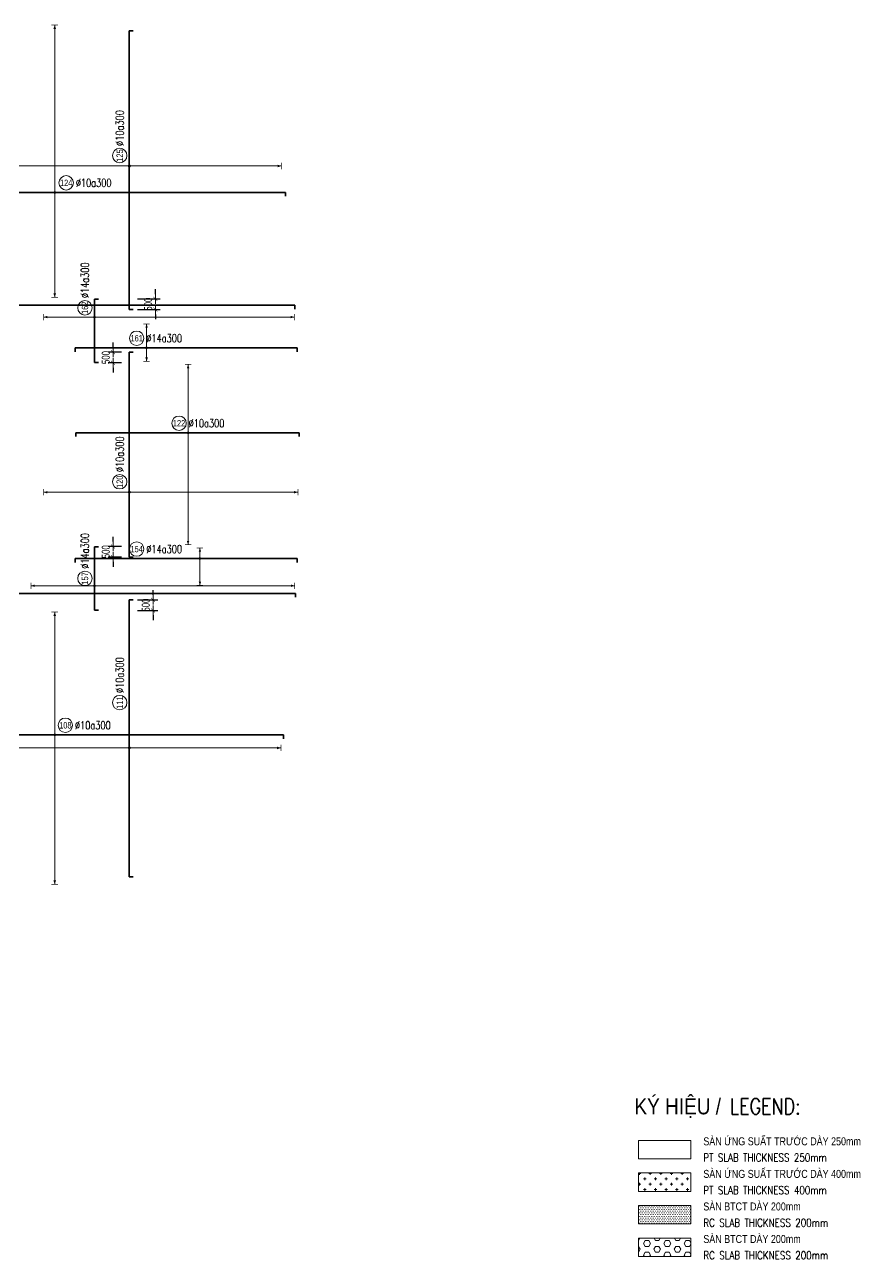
# Model space of a CAD drawing. Header units: millimetres. Extents: x -179076 to 493302, y -18667 to 80932.
# Drawn here: x 201836 to 241002, y 20291 to 78148 of the extents above; entities that cross this region are included whole.
import ezdxf
from ezdxf.enums import TextEntityAlignment as Align

# ---------------------------------------------------------------- set-up
doc = ezdxf.new("R2010")
doc.units = ezdxf.units.MM
doc.layers.get('0').update_dxf_attribs({"lineweight": 20})
doc.layers.get('Defpoints').update_dxf_attribs({"color": 151, "lineweight": 9})
for name, color, linetype, lineweight in [('$0$NDC_S_HATCH MATERIAL', 8, 'Continuous', 13), ('NDC_S_CONTINUOUS', 3, 'Continuous', 20), ('NDC_S_DIM', 1, 'Continuous', 15), ('NDC_S_ENG TEXT', 2, 'Continuous', 20), ('NDC_S_HATCH MATERIAL', 8, 'Continuous', 13), ('NDC_S_REBAR', 4, 'Continuous', 35), ('NDC_S_VN TEXT', 7, 'Continuous', 20)]:
    doc.layers.add(name, color=color, linetype=linetype, lineweight=lineweight)
doc.styles.add('ARIAL', font='arial.ttf', dxfattribs={"width": 0.8})
doc.styles.add('NDC_DIM', font='', dxfattribs={"width": 0.75})
doc.styles.add('NDC_EN TXT', font='romans.shx', dxfattribs={"width": 0.8})
doc.styles.add('NDC_VIE TXT', font='arial.ttf', dxfattribs={"width": 0.8})
doc.styles.get('NDC_DIM').set_extended_font_data('Dotum')
doc.dimstyles.new('NDC_dim_150', dxfattribs={"dimscale": 150, "dimtxt": 2.5, "dimasz": 1.5, "dimexe": 1.5, "dimexo": 2.5, "dimgap": 1, "dimtad": 1, "dimdec": 0, "dimzin": 0, "dimdsep": 46, "dimtxsty": 'NDC_DIM', "dimblk": 'DIMMARK', "dimcen": 0.09, "dimdle": 1.2, "dimclrd": 1, "dimclre": 1, "dimclrt": 3, "dimadec": 0, "dimazin": 0, "dimtfac": 1, "dimtdec": 0, "dimtix": 1, "dimtofl": 0, "dimtmove": 0, "dimatfit": 3, "dimfxl": 8, "dimfxlon": 1, "dimtolj": 1, "dimtzin": 0, "dimarcsym": 0})

# ---------------------------------------------------------------- blocks, each defined once
blk = doc.blocks.new('DIMMARK')
at = {"layer": 'NDC_S_DIM', "color": 1}
blk.add_line((-1.5, 0), (1, 0), dxfattribs=at)
at = {"layer": 'NDC_S_DIM', "color": 2, "const_width": 0.1}
blk.add_lwpolyline([(-0.42, -0.42), (0.42, 0.42)], dxfattribs=at)
blk = doc.blocks.new('*D563')
at = {"layer": 'Defpoints', "color": 0, "transparency": 16777216}
for p in [(206741, 65299), (206741, 64799), (207961, 64799)]:
    blk.add_point(p, dxfattribs=at)
at = {"layer": 'NDC_S_DIM', "color": 1, "lineweight": -2, "transparency": 16777216}
for p, q in [((207961, 65524), (207961, 65749)), ((207116, 65299), (208186, 65299)), ((207116, 64799), (208186, 64799)), ((207961, 64574), (207961, 64349))]:
    blk.add_line(p, q, dxfattribs=at)
at = {"layer": 'NDC_S_DIM', "color": 1, "lineweight": -2, "transparency": 16777216, "xscale": 225, "yscale": 225, "zscale": 225}
for p, rotation in [((207961, 65299), 270), ((207961, 64799), 90)]:
    blk.add_blockref('DIMMARK', p, dxfattribs=dict(at, rotation=rotation))
at = {"layer": 'NDC_S_DIM', "color": 3, "transparency": 16777216, "insert": (207623, 65049), "char_height": 375, "attachment_point": 5, "rotation": 90, "style": 'NDC_DIM'}
blk.add_mtext('\\A1;500', dxfattribs=at)
blk = doc.blocks.new('*D564')
at = {"layer": 'Defpoints', "color": 0, "transparency": 16777216}
for p in [(206741, 62799), (205976, 62299), (206741, 62299)]:
    blk.add_point(p, dxfattribs=at)
at = {"layer": 'NDC_S_DIM', "color": 1, "lineweight": -2, "transparency": 16777216}
for p, q in [((205976, 63024), (205976, 63249)), ((206366, 62799), (205751, 62799)), ((206366, 62299), (205751, 62299)), ((205976, 62074), (205976, 61849))]:
    blk.add_line(p, q, dxfattribs=at)
at = {"layer": 'NDC_S_DIM', "color": 1, "lineweight": -2, "transparency": 16777216, "xscale": 225, "yscale": 225, "zscale": 225}
for p, rotation in [((205976, 62799), 270), ((205976, 62299), 90)]:
    blk.add_blockref('DIMMARK', p, dxfattribs=dict(at, rotation=rotation))
at = {"layer": 'NDC_S_DIM', "color": 3, "transparency": 16777216, "insert": (205638, 62549), "char_height": 375, "attachment_point": 5, "rotation": 90, "style": 'NDC_DIM'}
blk.add_mtext('\\A1;500', dxfattribs=at)
blk = doc.blocks.new('*D565')
at = {"layer": 'Defpoints', "color": 0, "transparency": 16777216}
for p in [(205976, 53699), (206741, 53699), (206741, 53199)]:
    blk.add_point(p, dxfattribs=at)
at = {"layer": 'NDC_S_DIM', "color": 1, "lineweight": -2, "transparency": 16777216}
for p, q in [((205976, 53924), (205976, 54149)), ((206366, 53699), (205751, 53699)), ((206366, 53199), (205751, 53199)), ((205976, 52974), (205976, 52749))]:
    blk.add_line(p, q, dxfattribs=at)
at = {"layer": 'NDC_S_DIM', "color": 1, "lineweight": -2, "transparency": 16777216, "xscale": 225, "yscale": 225, "zscale": 225}
for p, rotation in [((205976, 53699), 270), ((205976, 53199), 90)]:
    blk.add_blockref('DIMMARK', p, dxfattribs=dict(at, rotation=rotation))
at = {"layer": 'NDC_S_DIM', "color": 3, "transparency": 16777216, "insert": (205638, 53449), "char_height": 375, "attachment_point": 5, "rotation": 90, "style": 'NDC_DIM'}
blk.add_mtext('\\A1;500', dxfattribs=at)
blk = doc.blocks.new('*D566')
at = {"layer": 'Defpoints', "color": 0, "transparency": 16777216}
for p in [(206741, 51199), (206741, 50699), (207851, 50699)]:
    blk.add_point(p, dxfattribs=at)
at = {"layer": 'NDC_S_DIM', "color": 1, "lineweight": -2, "transparency": 16777216}
for p, q in [((207851, 51424), (207851, 51649)), ((207116, 51199), (208076, 51199)), ((207116, 50699), (208076, 50699)), ((207851, 50474), (207851, 50249))]:
    blk.add_line(p, q, dxfattribs=at)
at = {"layer": 'NDC_S_DIM', "color": 1, "lineweight": -2, "transparency": 16777216, "xscale": 225, "yscale": 225, "zscale": 225}
for p, rotation in [((207851, 51199), 270), ((207851, 50699), 90)]:
    blk.add_blockref('DIMMARK', p, dxfattribs=dict(at, rotation=rotation))
at = {"layer": 'NDC_S_DIM', "color": 3, "transparency": 16777216, "insert": (207513, 50949), "char_height": 375, "attachment_point": 5, "rotation": 90, "style": 'NDC_DIM'}
blk.add_mtext('\\A1;500', dxfattribs=at)
blk = doc.blocks.new('*U493')
h = blk.add_hatch(color=6)
edge = h.paths.add_edge_path()
edge.add_arc((27.07, 0), 0.3, 0, 360)
at = {"layer": 'NDC_S_DIM', "color": 8}
for q in [(27.07, 1.49), (27.07, -4.84)]:
    blk.add_line((27.07, 0), q, dxfattribs=at)
for points in [[(26.07, 1.49, 0.2, 0.2, 0), (28.07, 1.49, 0, 0, 0)], [(26.07, -4.84, 0.2, 0.2, 0), (28.07, -4.84, 0, 0, 0)]]:
    blk.add_lwpolyline(points, format="xyseb", dxfattribs=at)
at = {"layer": 'NDC_S_DIM'}
blk.add_circle((35.24, 3), 2.25, dxfattribs=at)
at = {"layer": 'NDC_S_DIM', "color": 6}
blk.add_circle((27.07, 0), 0.3, dxfattribs=at)
at = {"layer": 'NDC_S_DIM', "color": 8}
for points in [[(26.67, 0.29), (27.07, 1.49), (27.47, 0.29)], [(26.67, -3.64), (27.07, -4.84), (27.47, -3.64)]]:
    blk.add_solid(points, dxfattribs=at)
at = {"layer": 'NDC_S_REBAR'}
for p, q in [((0, 0), (-107.67, 0)), ((-107.67, 0), (-107.67, -1.2)), ((0, 0), (281, 0)), ((281, 0), (281, -1.2)), ((-107.67, -1.2), (-107.67, -1.2)), ((281, -1.2), (281, -1.2))]:
    blk.add_line(p, q, dxfattribs=at)
at = {"layer": 'NDC_S_VN TEXT', "style": 'ARIAL', "width": 0.8}
blk.add_attdef('KHT', text='', height=2, dxfattribs=at).set_placement((35.24, 3), align=Align.MIDDLE_CENTER)
at = {"layer": 'NDC_S_VN TEXT', "color": 3, "style": 'NDC_EN TXT', "width": 0.75}
blk.add_attdef('DKT', (38.24, 1.75), '', height=2.5, dxfattribs=at)
blk = doc.blocks.new('*U480')
h = blk.add_hatch(color=6)
edge = h.paths.add_edge_path()
edge.add_arc((-3.55, 0), 0.3, 0, 360)
at = {"layer": 'NDC_S_DIM', "color": 8}
for q in [(-3.55, 52.31), (-3.55, -32.75)]:
    blk.add_line((-3.55, 0), q, dxfattribs=at)
for points in [[(-4.55, 52.31, 0.2, 0.2, 0), (-2.55, 52.31, 0, 0, 0)], [(-4.55, -32.75, 0.2, 0.2, 0), (-2.55, -32.75, 0, 0, 0)]]:
    blk.add_lwpolyline(points, format="xyseb", dxfattribs=at)
at = {"layer": 'NDC_S_DIM'}
blk.add_circle((0.04, 3), 2.25, dxfattribs=at)
at = {"layer": 'NDC_S_DIM', "color": 6}
blk.add_circle((-3.55, 0), 0.3, dxfattribs=at)
at = {"layer": 'NDC_S_DIM', "color": 8}
for points in [[(-3.95, 51.11), (-3.55, 52.31), (-3.15, 51.11)], [(-3.95, -31.55), (-3.55, -32.75), (-3.15, -31.55)]]:
    blk.add_solid(points, dxfattribs=at)
at = {"layer": 'NDC_S_REBAR'}
for p, q in [((0, 0), (-26.16, 0)), ((-26.16, 0), (-26.16, -1.2)), ((0, 0), (68.57, 0)), ((68.57, 0), (68.57, -1.2)), ((-26.16, -1.2), (-26.16, -1.2)), ((68.57, -1.2), (68.57, -1.2))]:
    blk.add_line(p, q, dxfattribs=at)
at = {"layer": 'NDC_S_VN TEXT', "style": 'ARIAL', "width": 0.8}
blk.add_attdef('KHT', text='', height=2, dxfattribs=at).set_placement((0.04, 3), align=Align.MIDDLE_CENTER)
at = {"layer": 'NDC_S_VN TEXT', "color": 3, "style": 'NDC_EN TXT', "width": 0.75}
blk.add_attdef('DKT', (3.04, 1.75), '', height=2.5, dxfattribs=at)
blk = doc.blocks.new('*U494')
h = blk.add_hatch(color=6)
edge = h.paths.add_edge_path()
edge.add_arc((-3.55, 0), 0.3, 0, 360)
at = {"layer": 'NDC_S_DIM', "color": 8}
for q in [(-3.55, 38.39), (-3.55, -46.66)]:
    blk.add_line((-3.55, 0), q, dxfattribs=at)
for points in [[(-4.55, 38.39, 0.2, 0.2, 0), (-2.55, 38.39, 0, 0, 0)], [(-4.55, -46.66, 0.2, 0.2, 0), (-2.55, -46.66, 0, 0, 0)]]:
    blk.add_lwpolyline(points, format="xyseb", dxfattribs=at)
at = {"layer": 'NDC_S_DIM'}
blk.add_circle((-0.22, 3), 2.25, dxfattribs=at)
at = {"layer": 'NDC_S_DIM', "color": 6}
blk.add_circle((-3.55, 0), 0.3, dxfattribs=at)
at = {"layer": 'NDC_S_DIM', "color": 8}
for points in [[(-3.95, 37.19), (-3.55, 38.39), (-3.15, 37.19)], [(-3.95, -45.46), (-3.55, -46.66), (-3.15, -45.46)]]:
    blk.add_solid(points, dxfattribs=at)
at = {"layer": 'NDC_S_REBAR'}
for p, q in [((0, 0), (-26.16, 0)), ((-26.16, 0), (-26.16, -1.2)), ((0, 0), (67.96, 0)), ((67.96, 0), (67.96, -1.2)), ((-26.16, -1.2), (-26.16, -1.2)), ((67.96, -1.2), (67.96, -1.2))]:
    blk.add_line(p, q, dxfattribs=at)
at = {"layer": 'NDC_S_VN TEXT', "style": 'ARIAL', "width": 0.8}
blk.add_attdef('KHT', text='', height=2, dxfattribs=at).set_placement((-0.22, 3), align=Align.MIDDLE_CENTER)
at = {"layer": 'NDC_S_VN TEXT', "color": 3, "style": 'NDC_EN TXT', "width": 0.75}
blk.add_attdef('DKT', (2.78, 1.75), '', height=2.5, dxfattribs=at)
blk = doc.blocks.new('*U495')
h = blk.add_hatch(color=6)
edge = h.paths.add_edge_path()
edge.add_arc((13.48, 0), 0.3, 0, 360)
at = {"layer": 'NDC_S_DIM', "color": 8}
for q in [(13.48, 21.35), (13.48, -34.98)]:
    blk.add_line((13.48, 0), q, dxfattribs=at)
for points in [[(12.48, 21.35, 0.2, 0.2, 0), (14.48, 21.35, 0, 0, 0)], [(12.48, -34.98, 0.2, 0.2, 0), (14.48, -34.98, 0, 0, 0)]]:
    blk.add_lwpolyline(points, format="xyseb", dxfattribs=at)
at = {"layer": 'NDC_S_DIM'}
blk.add_circle((10.66, 3), 2.25, dxfattribs=at)
at = {"layer": 'NDC_S_DIM', "color": 6}
blk.add_circle((13.48, 0), 0.3, dxfattribs=at)
at = {"layer": 'NDC_S_DIM', "color": 8}
for points in [[(13.08, 20.15), (13.48, 21.35), (13.88, 20.15)], [(13.08, -33.78), (13.48, -34.98), (13.88, -33.78)]]:
    blk.add_solid(points, dxfattribs=at)
at = {"layer": 'NDC_S_REBAR'}
for p, q in [((0, 0), (-21.59, 0)), ((-21.59, 0), (-21.59, -1.2)), ((0, 0), (48.22, 0)), ((48.22, 0), (48.22, -1.2)), ((-21.59, -1.2), (-21.59, -1.2)), ((48.22, -1.2), (48.22, -1.2))]:
    blk.add_line(p, q, dxfattribs=at)
at = {"layer": 'NDC_S_VN TEXT', "style": 'ARIAL', "width": 0.8}
blk.add_attdef('KHT', text='', height=2, dxfattribs=at).set_placement((10.66, 3), align=Align.MIDDLE_CENTER)
at = {"layer": 'NDC_S_VN TEXT', "color": 3, "style": 'NDC_EN TXT', "width": 0.75}
blk.add_attdef('DKT', (13.66, 1.75), '', height=2.5, dxfattribs=at)
blk = doc.blocks.new('*U524')
h = blk.add_hatch(color=6)
edge = h.paths.add_edge_path()
edge.add_arc((-5.66, 0), 0.3, 0, 360)
at = {"layer": 'NDC_S_DIM', "color": 8}
for q in [(-5.66, 42.1), (-5.66, -47.52)]:
    blk.add_line((-5.66, 0), q, dxfattribs=at)
for points in [[(-6.66, 42.1, 0.2, 0.2, 0), (-4.66, 42.1, 0, 0, 0)], [(-6.66, -47.52, 0.2, 0.2, 0), (-4.66, -47.52, 0, 0, 0)]]:
    blk.add_lwpolyline(points, format="xyseb", dxfattribs=at)
at = {"layer": 'NDC_S_DIM'}
blk.add_circle((-2.39, 3), 2.25, dxfattribs=at)
at = {"layer": 'NDC_S_DIM', "color": 6}
blk.add_circle((-5.66, 0), 0.3, dxfattribs=at)
at = {"layer": 'NDC_S_DIM', "color": 8}
for points in [[(-6.06, 40.9), (-5.66, 42.1), (-5.26, 40.9)], [(-6.06, -46.32), (-5.66, -47.52), (-5.26, -46.32)]]:
    blk.add_solid(points, dxfattribs=at)
at = {"layer": 'NDC_S_REBAR'}
for p, q in [((0, 0), (-50.5, 0)), ((-50.5, 0), (-50.5, -1.2)), ((0, 0), (36.54, 0)), ((36.54, 0), (36.54, -1.2)), ((-50.5, -1.2), (-50.5, -1.2)), ((36.54, -1.2), (36.54, -1.2))]:
    blk.add_line(p, q, dxfattribs=at)
at = {"layer": 'NDC_S_VN TEXT', "style": 'ARIAL', "width": 0.8}
blk.add_attdef('KHT', text='', height=2, dxfattribs=at).set_placement((-2.39, 3), align=Align.MIDDLE_CENTER)
at = {"layer": 'NDC_S_VN TEXT', "color": 3, "style": 'NDC_EN TXT', "width": 0.75}
blk.add_attdef('DKT', (0.61, 1.75), '', height=2.5, dxfattribs=at)
blk = doc.blocks.new('*U546')
h = blk.add_hatch(color=6)
edge = h.paths.add_edge_path()
edge.add_arc((-5.66, 0), 0.3, 0, 360)
at = {"layer": 'NDC_S_DIM', "color": 8}
for q in [(-5.66, 42.1), (-5.66, -47.35)]:
    blk.add_line((-5.66, 0), q, dxfattribs=at)
for points in [[(-6.66, 42.1, 0.2, 0.2, 0), (-4.66, 42.1, 0, 0, 0)], [(-6.66, -47.35, 0.2, 0.2, 0), (-4.66, -47.35, 0, 0, 0)]]:
    blk.add_lwpolyline(points, format="xyseb", dxfattribs=at)
at = {"layer": 'NDC_S_DIM'}
blk.add_circle((8.51, 3), 2.25, dxfattribs=at)
at = {"layer": 'NDC_S_DIM', "color": 6}
blk.add_circle((-5.66, 0), 0.3, dxfattribs=at)
at = {"layer": 'NDC_S_DIM', "color": 8}
for points in [[(-6.06, 40.9), (-5.66, 42.1), (-5.26, 40.9)], [(-6.06, -46.15), (-5.66, -47.35), (-5.26, -46.15)]]:
    blk.add_solid(points, dxfattribs=at)
at = {"layer": 'NDC_S_REBAR'}
for p, q in [((0, 0), (-45.89, 0)), ((-45.89, 0), (-45.89, -1.2)), ((0, 0), (40.64, 0)), ((40.64, 0), (40.64, -1.2)), ((-45.89, -1.2), (-45.89, -1.2)), ((40.64, -1.2), (40.64, -1.2))]:
    blk.add_line(p, q, dxfattribs=at)
at = {"layer": 'NDC_S_VN TEXT', "style": 'ARIAL', "width": 0.8}
blk.add_attdef('KHT', text='', height=2, dxfattribs=at).set_placement((8.51, 3), align=Align.MIDDLE_CENTER)
at = {"layer": 'NDC_S_VN TEXT', "color": 3, "style": 'NDC_EN TXT', "width": 0.75}
blk.add_attdef('DKT', (11.51, 1.75), '', height=2.5, dxfattribs=at)
blk = doc.blocks.new('*U526')
h = blk.add_hatch(color=6)
edge = h.paths.add_edge_path()
edge.add_arc((-1.02, 0), 0.3, 0, 360)
at = {"layer": 'NDC_S_DIM', "color": 8}
for q in [(-1.02, 15.91), (-1.02, -62.44)]:
    blk.add_line((-1.02, 0), q, dxfattribs=at)
for points in [[(-2.02, 15.91, 0.2, 0.2, 0), (-0.02, 15.91, 0, 0, 0)], [(-2.02, -62.44, 0.2, 0.2, 0), (-0.02, -62.44, 0, 0, 0)]]:
    blk.add_lwpolyline(points, format="xyseb", dxfattribs=at)
at = {"layer": 'NDC_S_DIM'}
blk.add_circle((1.87, 3), 2.25, dxfattribs=at)
at = {"layer": 'NDC_S_DIM', "color": 6}
blk.add_circle((-1.02, 0), 0.3, dxfattribs=at)
at = {"layer": 'NDC_S_DIM', "color": 8}
for points in [[(-1.42, 14.71), (-1.02, 15.91), (-0.62, 14.71)], [(-1.42, -61.24), (-1.02, -62.44), (-0.62, -61.24)]]:
    blk.add_solid(points, dxfattribs=at)
at = {"layer": 'NDC_S_REBAR'}
for p, q in [((0, 0), (-15.24, 0)), ((-15.24, 0), (-15.24, -1.2)), ((0, 0), (4.56, 0)), ((4.56, 0), (4.56, -1.2)), ((-15.24, -1.2), (-15.24, -1.2)), ((4.56, -1.2), (4.56, -1.2))]:
    blk.add_line(p, q, dxfattribs=at)
at = {"layer": 'NDC_S_VN TEXT', "style": 'ARIAL', "width": 0.8}
blk.add_attdef('KHT', text='', height=2, dxfattribs=at).set_placement((1.87, 3), align=Align.MIDDLE_CENTER)
at = {"layer": 'NDC_S_VN TEXT', "color": 3, "style": 'NDC_EN TXT', "width": 0.75}
blk.add_attdef('DKT', (4.87, 1.75), '', height=2.5, dxfattribs=at)
blk = doc.blocks.new('*U527')
h = blk.add_hatch(color=6)
edge = h.paths.add_edge_path()
edge.add_arc((-5.66, 0), 0.3, 0, 360)
at = {"layer": 'NDC_S_DIM', "color": 8}
for q in [(-5.66, 26.77), (-5.66, -52.67)]:
    blk.add_line((-5.66, 0), q, dxfattribs=at)
for points in [[(-6.66, 26.77, 0.2, 0.2, 0), (-4.66, 26.77, 0, 0, 0)], [(-6.66, -52.67, 0.2, 0.2, 0), (-4.66, -52.67, 0, 0, 0)]]:
    blk.add_lwpolyline(points, format="xyseb", dxfattribs=at)
at = {"layer": 'NDC_S_DIM'}
blk.add_circle((-2.39, 3), 2.25, dxfattribs=at)
at = {"layer": 'NDC_S_DIM', "color": 6}
blk.add_circle((-5.66, 0), 0.3, dxfattribs=at)
at = {"layer": 'NDC_S_DIM', "color": 8}
for points in [[(-6.06, 25.57), (-5.66, 26.77), (-5.26, 25.57)], [(-6.06, -51.47), (-5.66, -52.67), (-5.26, -51.47)]]:
    blk.add_solid(points, dxfattribs=at)
at = {"layer": 'NDC_S_REBAR'}
for p, q in [((0, 0), (-25.91, 0)), ((-25.91, 0), (-25.91, -1.2)), ((0, 0), (38.09, 0)), ((38.09, 0), (38.09, -1.2)), ((-25.91, -1.2), (-25.91, -1.2)), ((38.09, -1.2), (38.09, -1.2))]:
    blk.add_line(p, q, dxfattribs=at)
at = {"layer": 'NDC_S_VN TEXT', "style": 'ARIAL', "width": 0.8}
blk.add_attdef('KHT', text='', height=2, dxfattribs=at).set_placement((-2.39, 3), align=Align.MIDDLE_CENTER)
at = {"layer": 'NDC_S_VN TEXT', "color": 3, "style": 'NDC_EN TXT', "width": 0.75}
blk.add_attdef('DKT', (0.61, 1.75), '', height=2.5, dxfattribs=at)
blk = doc.blocks.new('*U528')
h = blk.add_hatch(color=6)
edge = h.paths.add_edge_path()
edge.add_arc((-7.62, 0), 0.3, 0, 360)
at = {"layer": 'NDC_S_DIM', "color": 8}
for q in [(-7.62, 19.9), (-7.62, -62.55)]:
    blk.add_line((-7.62, 0), q, dxfattribs=at)
for points in [[(-8.62, 19.9, 0.2, 0.2, 0), (-6.62, 19.9, 0, 0, 0)], [(-8.62, -62.55, 0.2, 0.2, 0), (-6.62, -62.55, 0, 0, 0)]]:
    blk.add_lwpolyline(points, format="xyseb", dxfattribs=at)
at = {"layer": 'NDC_S_DIM'}
blk.add_circle((-5.34, 3), 2.25, dxfattribs=at)
at = {"layer": 'NDC_S_DIM', "color": 6}
blk.add_circle((-7.62, 0), 0.3, dxfattribs=at)
at = {"layer": 'NDC_S_DIM', "color": 8}
for points in [[(-8.02, 18.7), (-7.62, 19.9), (-7.22, 18.7)], [(-8.02, -61.35), (-7.62, -62.55), (-7.22, -61.35)]]:
    blk.add_solid(points, dxfattribs=at)
at = {"layer": 'NDC_S_REBAR'}
for p, q in [((0, 0), (-15.24, 0)), ((-15.24, 0), (-15.24, -1.2)), ((0, 0), (4.56, 0)), ((4.56, 0), (4.56, -1.2)), ((-15.24, -1.2), (-15.24, -1.2)), ((4.56, -1.2), (4.56, -1.2))]:
    blk.add_line(p, q, dxfattribs=at)
at = {"layer": 'NDC_S_VN TEXT', "style": 'ARIAL', "width": 0.8}
blk.add_attdef('KHT', text='', height=2, dxfattribs=at).set_placement((-5.34, 3), align=Align.MIDDLE_CENTER)
at = {"layer": 'NDC_S_VN TEXT', "color": 3, "style": 'NDC_EN TXT', "width": 0.75}
blk.add_attdef('DKT', (-2.34, 1.75), '', height=2.5, dxfattribs=at)
blk = doc.blocks.new('*U529')
h = blk.add_hatch(color=6)
edge = h.paths.add_edge_path()
edge.add_arc((20.84, 0), 0.3, 0, 360)
at = {"layer": 'NDC_S_DIM', "color": 8}
for q in [(20.84, 7.48), (20.84, -4.19)]:
    blk.add_line((20.84, 0), q, dxfattribs=at)
for points in [[(19.84, 7.48, 0.2, 0.2, 0), (21.84, 7.48, 0, 0, 0)], [(19.84, -4.19, 0.2, 0.2, 0), (21.84, -4.19, 0, 0, 0)]]:
    blk.add_lwpolyline(points, format="xyseb", dxfattribs=at)
at = {"layer": 'NDC_S_DIM'}
blk.add_circle((17.74, 3), 2.25, dxfattribs=at)
at = {"layer": 'NDC_S_DIM', "color": 6}
blk.add_circle((20.84, 0), 0.3, dxfattribs=at)
at = {"layer": 'NDC_S_DIM', "color": 8}
for points in [[(20.44, 6.28), (20.84, 7.48), (21.24, 6.28)], [(20.44, -2.99), (20.84, -4.19), (21.24, -2.99)]]:
    blk.add_solid(points, dxfattribs=at)
at = {"layer": 'NDC_S_REBAR'}
for p, q in [((0, 0), (-1.46, 0)), ((-1.46, 0), (-1.46, -1.2)), ((0, 0), (67.85, 0)), ((67.85, 0), (67.85, -1.2)), ((-1.46, -1.2), (-1.46, -1.2)), ((67.85, -1.2), (67.85, -1.2))]:
    blk.add_line(p, q, dxfattribs=at)
at = {"layer": 'NDC_S_VN TEXT', "style": 'ARIAL', "width": 0.8}
blk.add_attdef('KHT', text='', height=2, dxfattribs=at).set_placement((17.74, 3), align=Align.MIDDLE_CENTER)
at = {"layer": 'NDC_S_VN TEXT', "color": 3, "style": 'NDC_EN TXT', "width": 0.75}
blk.add_attdef('DKT', (20.74, 1.75), '', height=2.5, dxfattribs=at)
blk = doc.blocks.new('*U509')
h = blk.add_hatch(color=6)
edge = h.paths.add_edge_path()
edge.add_arc((27.07, 0), 0.3, 0, 360)
at = {"layer": 'NDC_S_DIM', "color": 8}
for q in [(27.07, 1.53), (27.07, -4.8)]:
    blk.add_line((27.07, 0), q, dxfattribs=at)
for points in [[(26.07, 1.53, 0.2, 0.2, 0), (28.07, 1.53, 0, 0, 0)], [(26.07, -4.8, 0.2, 0.2, 0), (28.07, -4.8, 0, 0, 0)]]:
    blk.add_lwpolyline(points, format="xyseb", dxfattribs=at)
at = {"layer": 'NDC_S_DIM', "color": 6}
blk.add_circle((27.07, 0), 0.3, dxfattribs=at)
at = {"layer": 'NDC_S_DIM'}
blk.add_circle((35.24, -3.03), 2.25, dxfattribs=at)
at = {"layer": 'NDC_S_DIM', "color": 8}
for points in [[(26.67, 0.33), (27.07, 1.53), (27.47, 0.33)], [(26.67, -3.6), (27.07, -4.8), (27.47, -3.6)]]:
    blk.add_solid(points, dxfattribs=at)
at = {"layer": 'NDC_S_REBAR'}
for p, q in [((0, 0), (-107.86, 0)), ((-107.86, 0), (-107.86, -1.2)), ((0, 0), (281.19, 0)), ((281.19, 0), (281.19, -1.2)), ((-107.86, -1.2), (-107.86, -1.2)), ((281.19, -1.2), (281.19, -1.2))]:
    blk.add_line(p, q, dxfattribs=at)
at = {"layer": 'NDC_S_VN TEXT', "style": 'ARIAL', "width": 0.8}
blk.add_attdef('KHT', text='', height=2, dxfattribs=at).set_placement((35.24, -3.03), align=Align.MIDDLE_CENTER)
at = {"layer": 'NDC_S_VN TEXT', "color": 3, "style": 'NDC_EN TXT', "width": 0.75}
blk.add_attdef('DKT', (38.24, -4.28), '', height=2.5, dxfattribs=at)
blk = doc.blocks.new('*U510')
h = blk.add_hatch(color=6)
edge = h.paths.add_edge_path()
edge.add_arc((37.5, 0), 0.3, 0, 360)
at = {"layer": 'NDC_S_DIM', "color": 8}
for q in [(37.5, 3.33), (37.5, -8.34)]:
    blk.add_line((37.5, 0), q, dxfattribs=at)
for points in [[(36.5, 3.33, 0.2, 0.2, 0), (38.5, 3.33, 0, 0, 0)], [(36.5, -8.34, 0.2, 0.2, 0), (38.5, -8.34, 0, 0, 0)]]:
    blk.add_lwpolyline(points, format="xyseb", dxfattribs=at)
at = {"layer": 'NDC_S_DIM'}
blk.add_circle((17.74, 3), 2.25, dxfattribs=at)
at = {"layer": 'NDC_S_DIM', "color": 6}
blk.add_circle((37.5, 0), 0.3, dxfattribs=at)
at = {"layer": 'NDC_S_DIM', "color": 8}
for points in [[(37.1, 2.13), (37.5, 3.33), (37.9, 2.13)], [(37.1, -7.14), (37.5, -8.34), (37.9, -7.14)]]:
    blk.add_solid(points, dxfattribs=at)
at = {"layer": 'NDC_S_REBAR'}
for p, q in [((0, 0), (-1.48, 0)), ((-1.48, 0), (-1.48, -1.2)), ((0, 0), (67.89, 0)), ((67.89, 0), (67.89, -1.2)), ((-1.48, -1.2), (-1.48, -1.2)), ((67.89, -1.2), (67.89, -1.2))]:
    blk.add_line(p, q, dxfattribs=at)
at = {"layer": 'NDC_S_VN TEXT', "style": 'ARIAL', "width": 0.8}
blk.add_attdef('KHT', text='', height=2, dxfattribs=at).set_placement((17.74, 3), align=Align.MIDDLE_CENTER)
at = {"layer": 'NDC_S_VN TEXT', "color": 3, "style": 'NDC_EN TXT', "width": 0.75}
blk.add_attdef('DKT', (20.74, 1.75), '', height=2.5, dxfattribs=at)

msp = doc.modelspace()

# ---------------------------------------------------------------- hatches: boundary and pattern name
at = {"layer": '$0$NDC_S_HATCH MATERIAL'}
h = msp.add_hatch(dxfattribs=at)
h.set_pattern_fill('DOTS', color=256, scale=50)
h.set_pattern_definition([(0, (126150, 0), (39.6875, 79.375), [0, -79.375])])
h.paths.add_polyline_path([(230600.3, 22814), (230600.3, 21949.9), (233058.6, 21949.9), (233058.6, 22814)])
h = msp.add_hatch(dxfattribs=at)
h.set_pattern_fill('HEX', color=256, scale=50)
h.set_pattern_definition([(0, (126150, 0), (0, 274.9631), [158.75, -317.5]), (120, (126150, 0), (-238.125, -137.4815), [158.75, -317.5]), (60, (126308.75, 0), (-238.125, 137.4815), [158.75, -317.5])])
h.paths.add_polyline_path([(230600.3, 21288), (230600.3, 20423.9), (233058.6, 20423.9), (233058.6, 21288)])
at = {"layer": 'NDC_S_HATCH MATERIAL', "ltscale": 500}
h = msp.add_hatch(dxfattribs=at)
h.set_pattern_fill('CROSS', color=256, scale=1000, pattern_type=2)
h.set_pattern_definition([(0, (123082.97, 5309.89), (250, 250), [125, -375]), (90, (123145.47, 5247.39), (-250, 250), [125, -375])])
h.paths.add_polyline_path([(230600.3, 24340), (230600.3, 23475.9), (233058.6, 23475.9), (233058.6, 24340)])

# ---------------------------------------------------------------- linework, layer by layer
at = {"layer": 'NDC_S_CONTINUOUS'}
for points in [[(230600.3, 25866), (233058.6, 25866), (233058.6, 25001.9), (230600.3, 25001.9)], [(230600.3, 24340), (233058.6, 24340), (233058.6, 23475.9), (230600.3, 23475.9)], [(230600.3, 22814), (233058.6, 22814), (233058.6, 21949.9), (230600.3, 21949.9)], [(230600.3, 21288), (233058.6, 21288), (233058.6, 20423.9), (230600.3, 20423.9)]]:
    msp.add_lwpolyline(points, close=True, dxfattribs=at)

# ---------------------------------------------------------------- block references
at = {"xscale": 150, "yscale": 150, "zscale": 150}
for name, p, values in [('*U480', (203775.1, 70286.3), {'KHT': '124', 'DKT': '%%C10a300'}), ('*U493', (172350.6, 65000.3), {'KHT': '144', 'DKT': '%%c14a300'}), ('*U529', (204424.9, 63002.7), {'KHT': '161', 'DKT': '%%c14a300'}), ('*U495', (207472, 59022.7), {'KHT': '122', 'DKT': '%%C10a300'}), ('*U510', (204424.9, 53125.4), {'KHT': '154', 'DKT': '%%c14a300'}), ('*U509', (172350.6, 51494.3), {'KHT': '134', 'DKT': '%%c14a300'}), ('*U494', (203775.1, 44865.8), {'KHT': '108', 'DKT': '%%C10a300'})]:
    msp.add_blockref(name, p, dxfattribs=at).add_auto_attribs(values)
at = {"xscale": 150, "yscale": 150, "zscale": 150, "rotation": 90}
for name, p, values in [('*U524', (206740.6, 72374.9), {'KHT': '125', 'DKT': '%%C10a300'}), ('*U526', (205111.2, 64599.9), {'KHT': '162', 'DKT': '%%c14a300'}), ('*U527', (206740.6, 57085.7), {'KHT': '120', 'DKT': '%%C10a300'}), ('*U528', (205111.2, 52999.9), {'KHT': '157', 'DKT': '%%c14a300'}), ('*U546', (206740.6, 45103.6), {'KHT': '111', 'DKT': '%%C10a300'})]:
    msp.add_blockref(name, p, dxfattribs=at).add_auto_attribs(values)

# ---------------------------------------------------------------- texts
at = {"layer": 'NDC_S_ENG TEXT', "attachment_point": 1, "line_spacing_factor": 0.7, "style": 'NDC_EN TXT'}
for s, insert, char_height in [('LEGEND:', (234887.2, 27833.5), 750), ('PT SLAB THICKNESS 250mm', (233644.5, 25244.2), 375), ('PT SLAB THICKNESS 400mm', (233644.5, 23718.2), 375), ('RC SLAB THICKNESS 200mm', (233644.5, 22192.2), 375), ('RC SLAB THICKNESS 200mm', (233644.5, 20666.2), 375)]:
    msp.add_mtext_dynamic_manual_height_columns(s, width=11151.525, gutter_width=10, heights=[0], dxfattribs=dict(at, insert=insert, char_height=char_height))
at = {"layer": 'NDC_S_VN TEXT', "style": 'NDC_VIE TXT', "width": 0.85}
msp.add_text('KÝ HIỆU /', height=750, dxfattribs=at).set_placement((230415.2, 27833.5), align=Align.TOP_LEFT)
at = {"layer": 'NDC_S_VN TEXT', "char_height": 375, "attachment_point": 1, "style": 'NDC_VIE TXT'}
for s, insert in [('SÀN ỨNG SUẤT TRƯỚC DÀY 250mm', (233644.5, 26007.6)), ('SÀN ỨNG SUẤT TRƯỚC DÀY 400mm', (233644.5, 24481.6)), ('SÀN BTCT DÀY 200mm', (233644.5, 22955.6)), ('SÀN BTCT DÀY 200mm', (233644.5, 21429.6))]:
    msp.add_mtext_dynamic_manual_height_columns(s, width=8485.707, gutter_width=10, heights=[0], dxfattribs=dict(at, insert=insert))

# ---------------------------------------------------------------- dimensions: what is measured, and where the dimension line sits
at = {"layer": 'NDC_S_DIM'}
for base, p1, p2, picture, middle in [((207960.6, 64799.2), (206740.6, 65299.2), (206740.6, 64799.2), '*D563', (207623.1, 65049.2)), ((205975.6, 62299.2), (206740.6, 62799.2), (206740.6, 62299.2), '*D564', (205638.1, 62549.2)), ((205975.6, 53699.2), (206740.6, 53199.2), (206740.6, 53699.2), '*D565', (205638.1, 53449.2)), ((207850.8, 50699.2), (206740.6, 51199.2), (206740.6, 50699.2), '*D566', (207513.3, 50949.2))]:
    dim = msp.add_linear_dim(base=base, p1=p1, p2=p2, angle=90, dimstyle='NDC_dim_150', dxfattribs=at)
    dim.commit()
    dim.dimension.update_dxf_attribs({"geometry": picture, "text_midpoint": middle})

doc.saveas('drawing.dxf')
